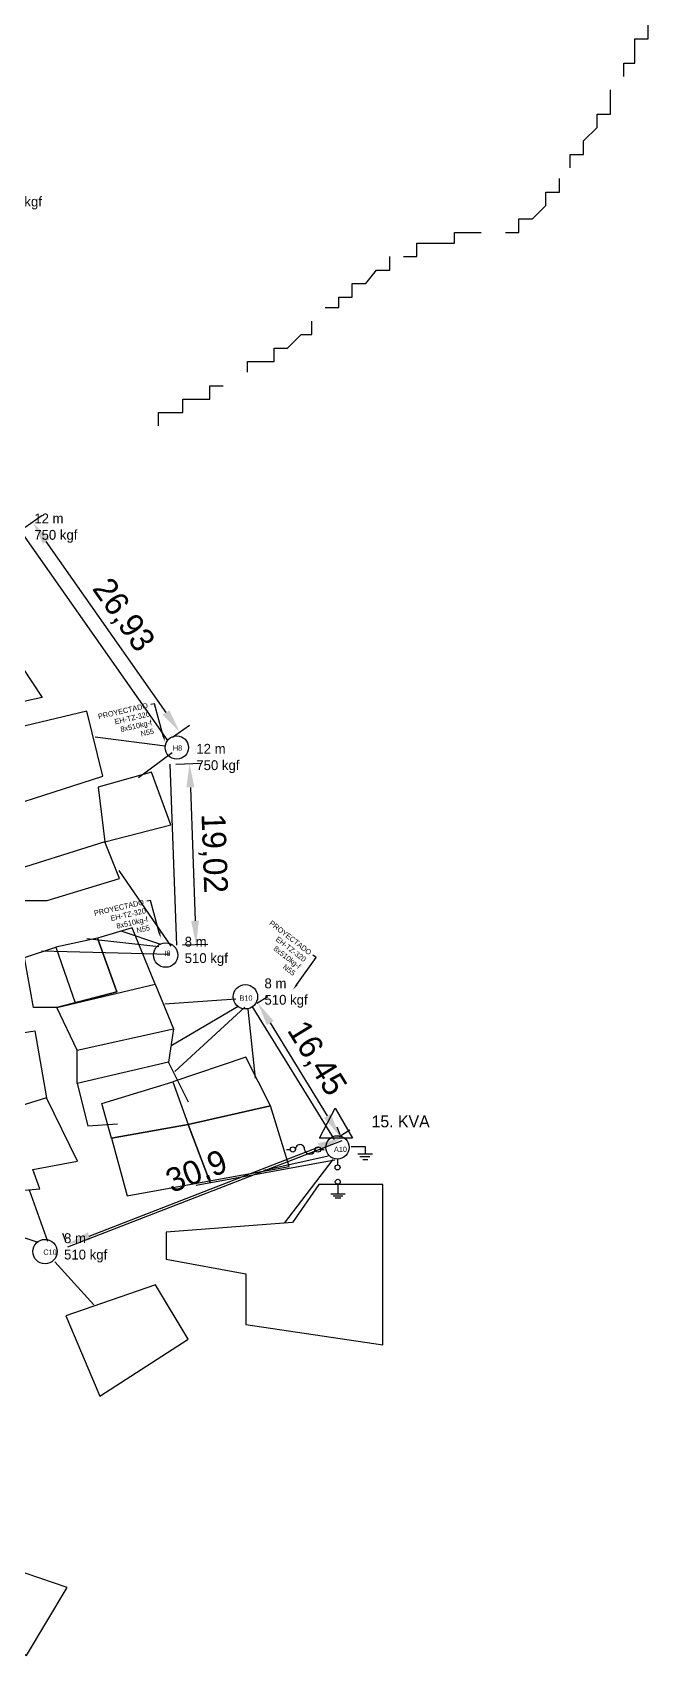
# Model space of a CAD drawing. Header units: millimetres. Extents: x -3588 to 75209, y -3737 to 38254.
# Drawn here: x 28537.7 to 28603.7, y 18300 to 18470.4 of the extents above; entities that cross this region are included whole.
import ezdxf
from ezdxf import colors
from ezdxf.entities.mleader import LeaderData, LeaderLine
from ezdxf.math import Vec2, Vec3

# ---------------------------------------------------------------- set-up
doc = ezdxf.new("R2010")
doc.units = ezdxf.units.MM
doc.linetypes.add('CONTINUA', pattern=[0])
doc.layers.add('Mancheta', color=255, linetype='Continuous')
doc.layers.add('P', color=253, linetype='Continuous')
doc.linetypes.add('+_LINE', pattern='A,12.7,-5.08,["+",Standard,S=2.54,R=0,X=-2.54,Y=-1.27],-6.35', length=24.13)
doc.dimstyles.new('ISO-25', dxfattribs={"dimtxt": 2.5, "dimasz": 2.5, "dimexe": 1.25, "dimexo": 0.625, "dimtad": 1, "dimtxsty": 'Standard', "dimcen": 2.5, "dimadec": 0, "dimazin": 0, "dimtfac": 1, "dimtmove": 0, "dimatfit": 3, "dimfxl": 1, "dimarcsym": 0})

# ---------------------------------------------------------------- blocks, each defined once
blk = doc.blocks.new('*D949')
at = {"color": 0, "lineweight": -2, "transparency": 16777216}
for p, q in [((28536.96, 18418.46), (28538.74, 18419.7)), ((28551.74, 18398.97), (28539.15, 18416.94)), ((28552.42, 18396.4), (28554.2, 18397.65))]:
    blk.add_line(p, q, dxfattribs=at)
at = {"color": 0, "transparency": 16777216}
for points in [[(28539.49, 18417.18), (28538.81, 18416.7), (28537.71, 18418.98)], [(28552.08, 18399.21), (28551.4, 18398.74), (28553.17, 18396.93)]]:
    blk.add_solid(points, dxfattribs=at)
at = {"layer": 'Defpoints', "color": 0, "transparency": 16777216}
for p in [(28536.45, 18418.1), (28537.71, 18418.98), (28551.91, 18396.04)]:
    blk.add_point(p, dxfattribs=at)
at = {"color": 0, "transparency": 16777216, "insert": (28547.15, 18409.15), "char_height": 2.5, "attachment_point": 5, "rotation": 305.03}
blk.add_mtext('26,93', dxfattribs=at)
blk = doc.blocks.new('*D951')
at = {"color": 0, "lineweight": -2, "transparency": 16777216}
for p, q in [((28552.77, 18393.57), (28555.45, 18393.67)), ((28554.29, 18391.12), (28554.79, 18377.12)), ((28553.45, 18374.57), (28556.13, 18374.66))]:
    blk.add_line(p, q, dxfattribs=at)
at = {"color": 0, "transparency": 16777216}
for points in [[(28554.71, 18391.14), (28553.87, 18391.11), (28554.2, 18393.62)], [(28555.2, 18377.13), (28554.37, 18377.1), (28554.88, 18374.62)]]:
    blk.add_solid(points, dxfattribs=at)
at = {"layer": 'Defpoints', "color": 0, "transparency": 16777216}
for p in [(28552.15, 18393.55), (28552.82, 18374.54), (28554.88, 18374.62)]:
    blk.add_point(p, dxfattribs=at)
at = {"color": 0, "transparency": 16777216, "insert": (28556.62, 18384.19), "char_height": 2.5, "attachment_point": 5, "rotation": 272.0367}
blk.add_mtext('19,02', dxfattribs=at)
blk = doc.blocks.new('*D967')
at = {"color": 0, "lineweight": -2, "transparency": 16777216}
for p, q in [((28570.01, 18354.64), (28569.7, 18355.44)), ((28543.67, 18344.01), (28567.82, 18353.37)), ((28541.2, 18343.47), (28540.89, 18344.27))]:
    blk.add_line(p, q, dxfattribs=at)
at = {"color": 0, "transparency": 16777216}
for points in [[(28567.67, 18353.76), (28567.97, 18352.98), (28570.15, 18354.27)], [(28543.52, 18344.4), (28543.82, 18343.62), (28541.34, 18343.11)]]:
    blk.add_solid(points, dxfattribs=at)
at = {"layer": 'Defpoints', "color": 0, "transparency": 16777216}
for p in [(28570.15, 18354.27), (28570.24, 18354.05), (28541.42, 18342.89)]:
    blk.add_point(p, dxfattribs=at)
at = {"color": 0, "transparency": 16777216, "insert": (28554.99, 18350.63), "char_height": 2.5, "attachment_point": 5, "rotation": 21.1784}
blk.add_mtext('30,9', dxfattribs=at)
blk = doc.blocks.new('*D968')
at = {"color": 0, "lineweight": -2, "transparency": 16777216}
for p, q in [((28561.28, 18368.46), (28562.42, 18369.16)), ((28562.66, 18366.38), (28568.66, 18356.63)), ((28569.9, 18354.46), (28571.04, 18355.16))]:
    blk.add_line(p, q, dxfattribs=at)
at = {"color": 0, "transparency": 16777216}
for points in [[(28563.02, 18366.6), (28562.31, 18366.16), (28561.35, 18368.51)], [(28569.02, 18356.85), (28568.31, 18356.41), (28569.98, 18354.5)]]:
    blk.add_solid(points, dxfattribs=at)
at = {"layer": 'Defpoints', "color": 0, "transparency": 16777216}
for p in [(28560.75, 18368.13), (28569.37, 18354.13), (28569.98, 18354.5)]:
    blk.add_point(p, dxfattribs=at)
at = {"color": 0, "transparency": 16777216, "insert": (28567.44, 18362.6), "char_height": 2.5, "attachment_point": 5, "rotation": 301.6282}
blk.add_mtext('16,45', dxfattribs=at)

msp = doc.modelspace()

# ---------------------------------------------------------------- linework, layer by layer
at = {"color": 5, "linetype": '+_LINE'}
for p, q in [((28551.912, 18396.042), (28536.451, 18418.098)), ((28552.149, 18393.549), (28552.825, 18374.544)), ((28560.746, 18368.133), (28569.371, 18354.129)), ((28541.422, 18342.89), (28570.236, 18354.054))]:
    msp.add_line(p, q, dxfattribs=at)
at = {"color": 6}
for p, q in [((28544.292, 18396.447), (28551.63, 18395.478)), ((28548.861, 18392.158), (28552.392, 18394.787)), ((28546.784, 18382.405), (28552.253, 18374.451)), ((28546.978, 18376.069), (28551.142, 18374.645)), ((28538.655, 18373.961), (28552.111, 18373.607)), ((28551.602, 18368.409), (28559.042, 18368.913)), ((28552.359, 18364.063), (28559.294, 18368.157)), ((28552.674, 18361.291), (28559.987, 18368.032)), ((28561.122, 18360.598), (28560.366, 18367.842)), ((28569.444, 18351.967), (28554.881, 18349.322)), ((28568.751, 18352.408), (28562.005, 18350.897)), ((28569.255, 18352.03), (28564.148, 18345.353)), ((28539.345, 18343.427), (28537.406, 18348.831)), ((28538.324, 18343.325), (28531.589, 18345.568)), ((28540.059, 18341.285), (28544.141, 18336.799))]:
    msp.add_line(p, q, dxfattribs=at)
at = {"color": 10}
for p, q in [((28567.872, 18354.366), (28569.499, 18357.421)), ((28569.499, 18357.421), (28571.32, 18354.301)), ((28571.32, 18354.301), (28567.819, 18354.301)), ((28571.156, 18353.408), (28572.632, 18353.407)), ((28572.632, 18353.407), (28572.633, 18352.672)), ((28564.379, 18353.094), (28564.764, 18353.094)), ((28567.954, 18353.094), (28568.343, 18353.094)), ((28569.729, 18352.054), (28569.735, 18351.477)), ((28571.847, 18352.651), (28573.396, 18352.65)), ((28572.09, 18352.377), (28573.134, 18352.377)), ((28572.38, 18352.048), (28572.907, 18352.048)), ((28570.522, 18348.405), (28569.028, 18348.389)), ((28570.291, 18348.198), (28569.266, 18348.186)), ((28569.765, 18349.448), (28569.776, 18348.397)), ((28570.073, 18347.995), (28569.483, 18347.988))]:
    msp.add_line(p, q, dxfattribs=at)
at = {"color": 254}
for points in [[(28529.931, 18405.32), (28533.406, 18406.469), (28533.881, 18405.295), (28535.631, 18405.295), (28538.739, 18400.576), (28532.923, 18399.296), (28529.931, 18405.32)], [(28528.013, 18395.462), (28529.628, 18387.314), (28545.111, 18392.313), (28543.416, 18399.123), (28528.013, 18395.462)], [(28544.598, 18391.132), (28545.295, 18385.401), (28552.241, 18387.196), (28550.193, 18392.706), (28544.598, 18391.132)], [(28534.444, 18381.965), (28534.444, 18379.239), (28539.247, 18379.239), (28546.836, 18381.55), (28545.295, 18385.401), (28534.444, 18381.965)], [(28550.608, 18370.459), (28548.182, 18376.374), (28544.546, 18375.278), (28546.582, 18369.66), (28540.288, 18367.996), (28537.817, 18367.996), (28536.89, 18373.262), (28540.165, 18374.342), (28542.185, 18368.504), (28546.582, 18369.66), (28544.546, 18375.278), (28540.165, 18374.342)], [(28542.39, 18363.533), (28540.288, 18367.996), (28550.608, 18370.459), (28552.534, 18365.765)], [(28528.267, 18364.03), (28532.524, 18348.44), (28538.474, 18348.969), (28537.76, 18351.003), (28542.441, 18351.875), (28539.188, 18358.534), (28530.506, 18355.831), (28528.267, 18364.03), (28537.973, 18365.571), (28539.188, 18358.534)], [(28542.39, 18360.024), (28542.39, 18363.533), (28552.534, 18365.765), (28551.976, 18362.255)], [(28554.084, 18358.071), (28551.976, 18362.255), (28542.39, 18360.024), (28543.51, 18355.572), (28546.647, 18355.775)], [(28545.995, 18354.284), (28547.655, 18348.232), (28556.302, 18349.803), (28554.06, 18355.709), (28545.995, 18354.284), (28554.06, 18355.709), (28556.302, 18349.803), (28564.658, 18351.321), (28562.708, 18357.687), (28554.06, 18355.709), (28562.708, 18357.687), (28560.114, 18362.804), (28552.435, 18360.215), (28554.06, 18355.709), (28545.995, 18354.284), (28544.998, 18357.918), (28552.435, 18360.215)], [(28551.747, 18344.415), (28551.747, 18341.562), (28560.108, 18340.033), (28560.108, 18334.735), (28574.486, 18332.596), (28574.486, 18349.407), (28567.756, 18349.407), (28565.003, 18345.433), (28551.747, 18344.415)], [(28541.208, 18335.629), (28544.783, 18327.187), (28554.045, 18333.194), (28550.632, 18338.876), (28541.208, 18335.629)], [(28534.14, 18309.537), (28529.761, 18304.199), (28537.074, 18299.955), (28541.365, 18307.087), (28534.14, 18309.537)]]:
    msp.add_lwpolyline(points, dxfattribs=at)
at = {"color": 6}
msp.add_lwpolyline([(28543.417, 18375.247), (28550.978, 18374.399)], dxfattribs=at)
at = {"color": 10}
for centre, radius in [((28552.864, 18395.307), 1.222), ((28565.04, 18353.101), 0.276), ((28567.678, 18353.097), 0.276), ((28569.725, 18353.319), 1.222), ((28569.735, 18351.213), 0.263), ((28569.759, 18349.707), 0.26)]:
    msp.add_circle(centre, radius, dxfattribs=at)
for centre, radius, start, end in [((28565.797, 18353.122), 0.481, 356.0473, 179.98075), ((28566.838, 18353.188), 0.571, 190.00363, 350.3175)]:
    msp.add_arc(centre, radius, start, end, dxfattribs=at)
at = {"layer": 'Mancheta', "color": 5}
for centre in [(28551.691, 18373.509), (28560.066, 18369.132), (28539.032, 18342.376)]:
    msp.add_circle(centre, 1.28, dxfattribs=at)
at = {"layer": 'P', "color": 254}
for points in [[(28599.784, 18465.774), (28599.784, 18467.183), (28600.92, 18467.183), (28600.92, 18468.591), (28600.92, 18469.727), (28602.328, 18469.727), (28602.328, 18471.136), (28602.328, 18472.544), (28603.737, 18472.544), (28603.737, 18473.952)], [(28594.135, 18456.172), (28594.135, 18457.581), (28595.559, 18457.581), (28595.559, 18459.005), (28596.967, 18460.413), (28596.967, 18461.822), (28598.376, 18461.822), (28598.376, 18462.942), (28598.376, 18464.366)], [(28587.365, 18449.403), (28588.773, 18449.403), (28588.773, 18450.811), (28590.182, 18450.811), (28591.606, 18452.219), (28591.606, 18453.628), (28593.014, 18453.628), (28593.014, 18455.052)], [(28576.643, 18446.858), (28578.051, 18446.858), (28578.051, 18448.266), (28579.459, 18448.266), (28580.595, 18448.266), (28582.004, 18448.266), (28582.004, 18449.403), (28583.412, 18449.403), (28584.82, 18449.403)], [(28568.449, 18441.497), (28569.857, 18441.497), (28569.857, 18442.617), (28571.281, 18442.617), (28571.281, 18444.041), (28572.69, 18444.041), (28573.81, 18445.45), (28575.234, 18445.45), (28575.234, 18446.858)], [(28560.271, 18434.727), (28560.271, 18435.847), (28561.679, 18435.847), (28563.087, 18435.847), (28563.087, 18437.256), (28564.496, 18437.256), (28565.904, 18438.68), (28567.04, 18438.68), (28567.04, 18440.088)], [(28550.957, 18429.078), (28550.957, 18430.486), (28552.365, 18430.486), (28553.485, 18430.486), (28553.485, 18431.895), (28554.909, 18431.895), (28556.318, 18431.895), (28556.318, 18433.303), (28557.726, 18433.303)]]:
    msp.add_lwpolyline(points, dxfattribs=at)

# ---------------------------------------------------------------- texts
at = {"color": 5, "char_height": 1.03321, "attachment_point": 1}
for insert in [(28534.181, 18454.878), (28553.69, 18375.432), (28562.065, 18371.055), (28541.03, 18344.299)]:
    msp.add_mtext_dynamic_manual_height_columns('8 m^J510 kgf ', width=21.10344, gutter_width=5.166, heights=[0], dxfattribs=dict(at, insert=insert))
at = {"color": 10, "attachment_point": 1}
for s, width, gutter_width, insert, char_height in [('12 m^J750 kgf ', 21.10344, 5.166, (28537.902, 18419.877), 1.03321), ('12 m^J750 kgf ', 21.10344, 5.166, (28554.912, 18395.691), 1.03321), ('15. KVA', 17.75852, 6.215, (28573.306, 18356.666), 1.243)]:
    msp.add_mtext_dynamic_manual_height_columns(s, width=width, gutter_width=gutter_width, heights=[0], dxfattribs=dict(at, insert=insert, char_height=char_height))
at = {"char_height": 0.5529, "attachment_point": 1}
for s, insert, width in [('H8\\P', (28552.451, 18395.531), 0.96762), ('I8\\P', (28551.559, 18373.985), 0.7741), ('B10\\P', (28559.45, 18369.269), 1.25791), ('A10', (28569.359, 18353.39), 0.7741), ('C10\\P', (28538.861, 18342.595), 1.25791)]:
    msp.add_mtext(s, dxfattribs=dict(at, insert=insert, width=width))

# ---------------------------------------------------------------- dimensions: what is measured, and where the dimension line sits
at = {"color": 254}
for p1, p2, distance, picture, middle in [((28551.912, 18396.0425), (28536.4514, 18418.0979), -1.5423, '*D949', (28547.1505, 18409.1513)), ((28552.149, 18393.549), (28552.825, 18374.544), 2.052, '*D951', (28556.62, 18384.193)), ((28560.746, 18368.133), (28569.371, 18354.129), 0.71, '*D968', (28567.437, 18362.596)), ((28541.422, 18342.89), (28570.236, 18354.054), 0.232, '*D967', (28554.993, 18350.631))]:
    dim = msp.add_aligned_dim(p1=p1, p2=p2, distance=distance, dimstyle='ISO-25', dxfattribs=at)
    dim.commit()
    dim.dimension.update_dxf_attribs({"geometry": picture, "text_midpoint": middle})

# ---------------------------------------------------------------- leaders
at = {"layer": 'Mancheta', "linetype": 'CONTINUA'}
ml = msp.add_multileader_mtext('Standard', dxfattribs=at)
ml.set_content('PROYECTADO\\PEH-TZ-320 \\P8x510kg-f\\PN55', color=256)
ml.set_leader_properties()
ml.build(insert=Vec2(0, 0))
ml.multileader.update_dxf_attribs({"arrow_head_size": 0.648})
ctx = ml.context
ctx.base_point, ctx.char_height, ctx.arrow_head_size, ctx.landing_gap_size, ctx.plane_origin, ctx.plane_x_axis, ctx.plane_y_axis = Vec3(28544.294, 18398.473), 0.5529, 0.648, 0.324, Vec3(28545.416, 18410.695), Vec3(0.9747012, 0.2235117), Vec3(-0.2235117, 0.9747012)
ctx.text_align_type = 2
notes = []
notes.append((ctx, [(0, (1, 1, 0), (28550.526, 18399.902), (-0.9747012, -0.2235117), 0.401, [(0, [(28551.617, 18395.923)], 0, [])])]))
ctx.mtext.insert, ctx.mtext.text_direction, ctx.mtext.rotation, ctx.mtext.alignment, ctx.mtext.flow_direction = Vec3(28549.756, 18400.014), Vec3(0.9747012, 0.2235117), 0.2254158, 3, 5
ml = msp.add_multileader_mtext('Standard', dxfattribs=at)
ml.set_content('PROYECTADO\\PEH-TZ-320 \\P8x510kg-f\\PN55', color=256)
ml.set_leader_properties()
ml.build(insert=Vec2(0, 0))
ml.multileader.update_dxf_attribs({"arrow_head_size": 0.648})
ctx = ml.context
ctx.base_point, ctx.char_height, ctx.arrow_head_size, ctx.landing_gap_size, ctx.plane_origin, ctx.plane_x_axis, ctx.plane_y_axis = Vec3(28543.87, 18377.823), 0.5529, 0.648, 0.324, Vec3(28544.992, 18390.045), Vec3(0.9747012, 0.2235117), Vec3(-0.2235117, 0.9747012)
ctx.text_align_type = 2
notes.append((ctx, [(0, (1, 1, 0), (28550.102, 18379.252), (-0.9747012, -0.2235117), 0.401, [(0, [(28551.193, 18375.273)], 0, [])])]))
ctx.mtext.insert, ctx.mtext.text_direction, ctx.mtext.rotation, ctx.mtext.alignment, ctx.mtext.flow_direction = Vec3(28549.332, 18379.364), Vec3(0.9747012, 0.2235117), 0.2254158, 3, 5
ml = msp.add_multileader_mtext('Standard', dxfattribs=at)
ml.set_content('PROYECTADO\\PEH-TZ-320 \\P8x510kg-f\\PN55', color=256)
ml.set_leader_properties()
ml.build(insert=Vec2(0, 0))
ml.multileader.update_dxf_attribs({"arrow_head_size": 0.648})
ctx = ml.context
ctx.base_point, ctx.char_height, ctx.arrow_head_size, ctx.landing_gap_size, ctx.plane_origin, ctx.plane_x_axis, ctx.plane_y_axis = Vec3(28562.42, 18377.17), 0.5529, 0.648, 0.324, Vec3(28572.588, 18384.044), Vec3(0.7903692, -0.6126308), Vec3(0.6126308, 0.7903692)
ctx.text_align_type = 2
notes.append((ctx, [(0, (1, 1, 0), (28567.474, 18373.253), (-0.7903692, 0.6126308), 0.401, [(0, [(28565.086, 18369.888)], 0, [])])]))
ctx.mtext.insert, ctx.mtext.text_direction, ctx.mtext.rotation, ctx.mtext.alignment, ctx.mtext.flow_direction = Vec3(28567.073, 18373.919), Vec3(0.7903692, -0.6126308), 5.6238005, 3, 5
for ctx, leaders in notes:
    for number, flags, end, landing, length, lines in leaders:
        leader = LeaderData()
        leader.index, (leader.has_last_leader_line, leader.has_dogleg_vector, leader.attachment_direction) = number, flags
        leader.last_leader_point, leader.dogleg_vector, leader.dogleg_length = Vec3(end), Vec3(landing), length
        for number, points, colour, breaks in lines:
            line = LeaderLine()
            line.index, line.vertices, line.color, line.breaks = number, Vec3.list(points), colors.encode_raw_color(colour), breaks
            leader.lines.append(line)
        ctx.leaders.append(leader)

doc.saveas('drawing.dxf')
